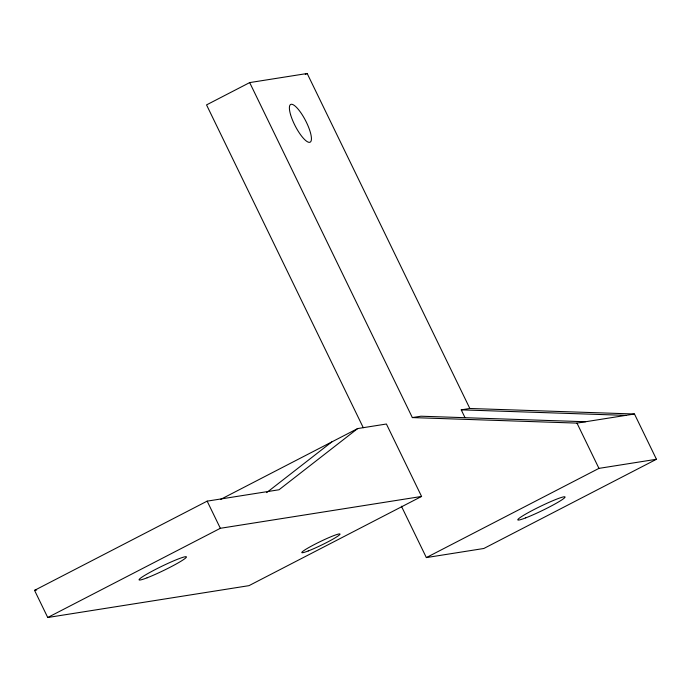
<?xml version="1.0" encoding="UTF-8"?>
<svg xmlns="http://www.w3.org/2000/svg" width="691" height="691" viewBox="0 0 691 691"><rect width="100%" height="100%" fill="white"/><g stroke="black" fill="none" stroke-linecap="round" stroke-linejoin="round"><path stroke-width="1.04" d="M266.666 492.614L331.766 441.946M357.662 428.567L279.026 489.764L207.153 501.139L34.55 590.347L47.739 617.504L248.976 585.657L421.579 496.449L386.407 424.015L357.662 428.567L220.533 499.438M401.402 506.209L426.347 557.585L483.847 548.481L656.45 459.273L634.468 414.004L469.845 408.485L307.184 73.496L249.684 82.592L206.54 104.894L363.276 427.694M305.267 74.49L307.184 73.496M47.739 617.504L220.343 528.295L421.579 496.449M426.347 557.585L598.95 468.377L656.45 459.273M249.684 82.592L412.346 417.58L420.974 416.215L585.597 421.743M464.974 417.571L461.225 409.849L469.845 408.485M412.346 417.58L576.976 423.108L634.468 414.004M34.55 590.347L36.666 590.01M461.225 409.849L625.847 415.369M576.976 423.108L598.95 468.377M207.153 501.139L220.343 528.295M290.574 114.637A21.214 5.822 62.7 0 0 309.646 142.329A21.214 5.822 62.7 0 0 301.026 112.979A21.214 5.822 62.7 0 0 290.574 114.637M525.704 517.879A26.267 2.289 -25.9 0 0 564.573 497.796A26.267 2.289 -25.9 0 0 533.927 509.613A26.267 2.289 -25.9 0 0 525.704 517.879M308.229 550.96A21.214 1.848 -25.9 0 0 339.618 534.739A21.214 1.848 -25.9 0 0 314.863 544.283A21.214 1.848 -25.9 0 0 308.229 550.96M147.097 577.806A26.267 2.289 -25.9 0 0 185.957 557.715A26.267 2.289 -25.9 0 0 155.311 569.531A26.267 2.289 -25.9 0 0 147.097 577.806"/></g></svg>
